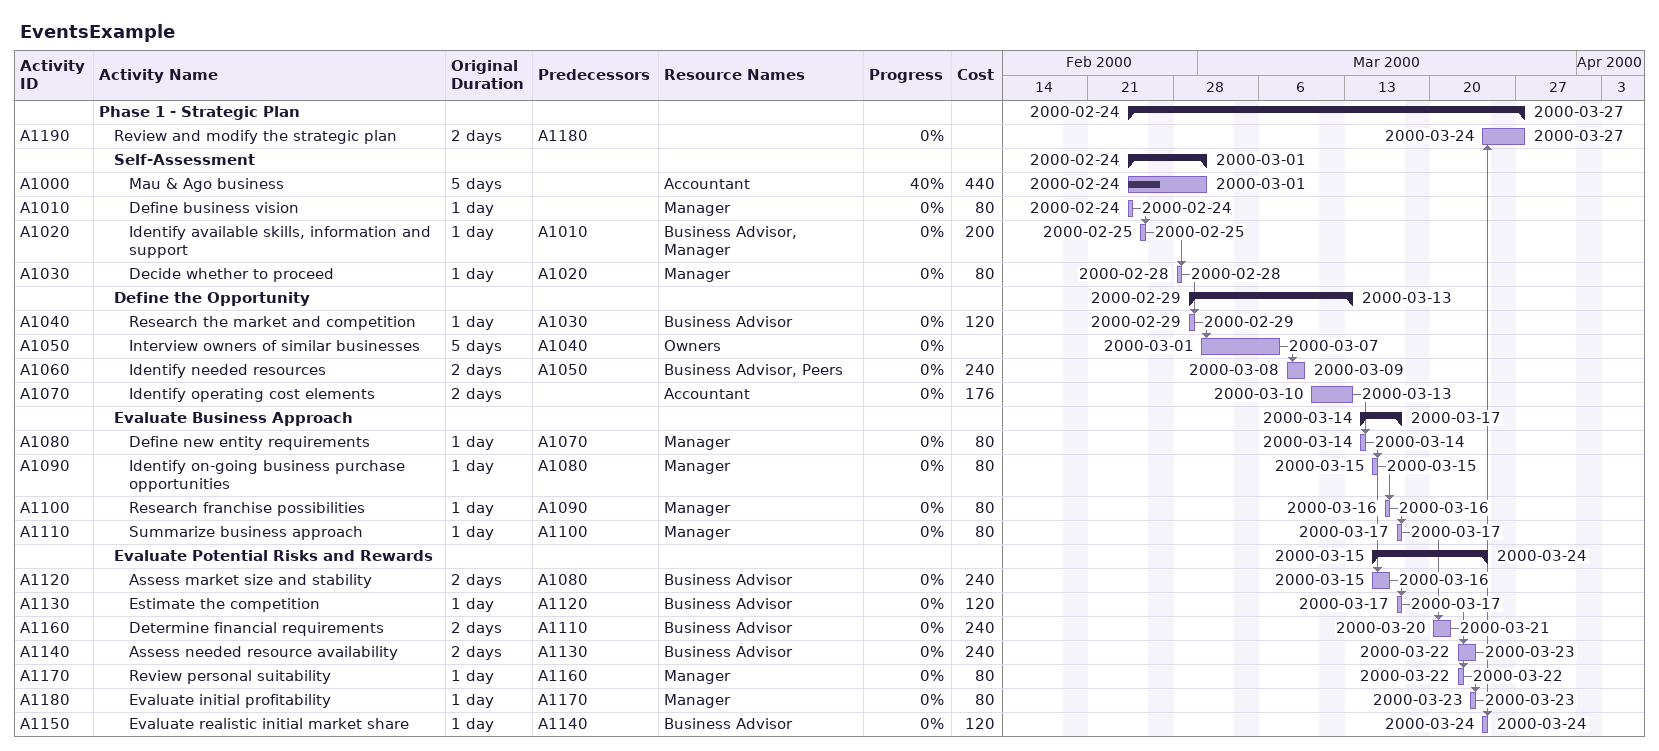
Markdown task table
EventsExample

| ID | Level | Task | Original duration | Start | Finish | Predecessors | Resources | % complete | Cost |
|---|---|---|---|---|---|---|---|---|---|
|  | 1 | **Phase 1 - Strategic Plan** |  | 2000-02-24 | 2000-03-27 |  |  |  |  |
| A1190 | 2 | Review and modify the strategic plan | 2d | 2000-03-24 | 2000-03-27 | A1180 |  | 0 |  |
|  | 2 | **Self-Assessment** |  | 2000-02-24 | 2000-03-01 |  |  |  |  |
| A1000 | 3 | Mau & Ago business | 5d | 2000-02-24 | 2000-03-01 |  | Accountant | 40 | 440 |
| A1010 | 3 | Define business vision | 1d | 2000-02-24 | 2000-02-24 |  | Manager | 0 | 80 |
| A1020 | 3 | Identify available skills, information and support | 1d | 2000-02-25 | 2000-02-25 | A1010 | Business Advisor, Manager | 0 | 200 |
| A1030 | 3 | Decide whether to proceed | 1d | 2000-02-28 | 2000-02-28 | A1020 | Manager | 0 | 80 |
|  | 2 | **Define the Opportunity** |  | 2000-02-29 | 2000-03-13 |  |  |  |  |
| A1040 | 3 | Research the market and competition | 1d | 2000-02-29 | 2000-02-29 | A1030 | Business Advisor | 0 | 120 |
| A1050 | 3 | Interview owners of similar businesses | 5d | 2000-03-01 | 2000-03-07 | A1040 | Owners | 0 |  |
| A1060 | 3 | Identify needed resources | 2d | 2000-03-08 | 2000-03-09 | A1050 | Business Advisor, Peers | 0 | 240 |
| A1070 | 3 | Identify operating cost elements | 2d | 2000-03-10 | 2000-03-13 |  | Accountant | 0 | 176 |
|  | 2 | **Evaluate Business Approach** |  | 2000-03-14 | 2000-03-17 |  |  |  |  |
| A1080 | 3 | Define new entity requirements | 1d | 2000-03-14 | 2000-03-14 | A1070 | Manager | 0 | 80 |
| A1090 | 3 | Identify on-going business purchase opportunities | 1d | 2000-03-15 | 2000-03-15 | A1080 | Manager | 0 | 80 |
| A1100 | 3 | Research franchise possibilities | 1d | 2000-03-16 | 2000-03-16 | A1090 | Manager | 0 | 80 |
| A1110 | 3 | Summarize business approach | 1d | 2000-03-17 | 2000-03-17 | A1100 | Manager | 0 | 80 |
|  | 2 | **Evaluate Potential Risks and Rewards** |  | 2000-03-15 | 2000-03-24 |  |  |  |  |
| A1120 | 3 | Assess market size and stability | 2d | 2000-03-15 | 2000-03-16 | A1080 | Business Advisor | 0 | 240 |
| A1130 | 3 | Estimate the competition | 1d | 2000-03-17 | 2000-03-17 | A1120 | Business Advisor | 0 | 120 |
| A1160 | 3 | Determine financial requirements | 2d | 2000-03-20 | 2000-03-21 | A1110 | Business Advisor | 0 | 240 |
| A1140 | 3 | Assess needed resource availability | 2d | 2000-03-22 | 2000-03-23 | A1130 | Business Advisor | 0 | 240 |
| A1170 | 3 | Review personal suitability | 1d | 2000-03-22 | 2000-03-22 | A1160 | Manager | 0 | 80 |
| A1180 | 3 | Evaluate initial profitability | 1d | 2000-03-23 | 2000-03-23 | A1170 | Manager | 0 | 80 |
| A1150 | 3 | Evaluate realistic initial market share | 1d | 2000-03-24 | 2000-03-24 | A1140 | Business Advisor | 0 | 120 |
